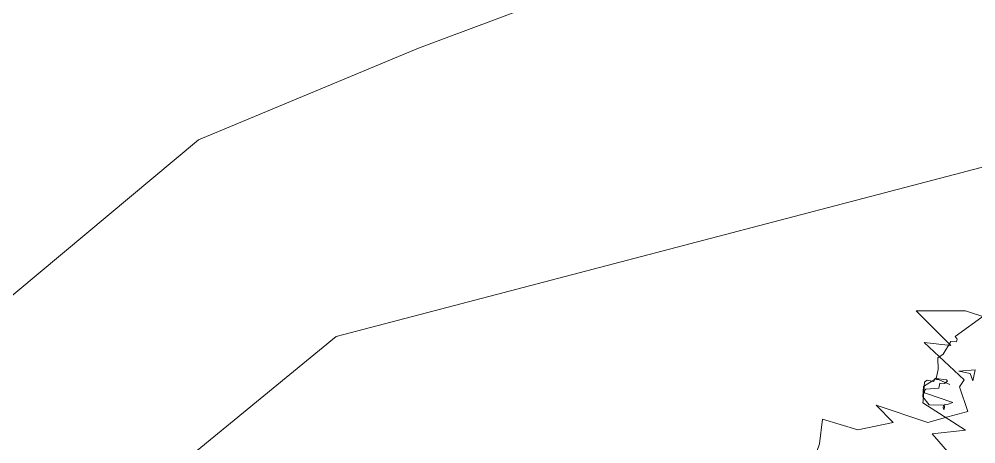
# Model space of a CAD drawing. Header units: metres. Extents: x -71 to 881, y -503 to 661.
# Drawn here: x 121.28 to 131.92, y -211.56 to -206.83 of the extents above; entities that cross this region are included whole.
import ezdxf

# ---------------------------------------------------------------- set-up
doc = ezdxf.new("R2010")
doc.units = ezdxf.units.M
doc.layers.add('04. Pisos', color=8, linetype='Continuous', lineweight=5)
doc.layers.add('ARBRE', color=100, linetype='Continuous', lineweight=13, true_color=0x00ff3f)

# ---------------------------------------------------------------- blocks, each defined once
blk = doc.blocks.new('WMF2', base_point=(0, 0.01))
at = {"color": 251, "lineweight": 0, "true_color": 0x636466}
for points in [[(222.26, -138.6), (222.84, -126.51), (221.75, -126.41), (221.24, -125.83), (222.46, -124.38), (220.76, -119.93), (220.93, -117.85), (217.92, -115.52), (216.01, -113.25), (211.75, -115.52), (215.09, -113.71), (215.69, -113.21), (216.23, -113.25), (216.29, -112.71), (215.78, -112.1), (217.44, -110.7), (217.53, -109.6), (213.13, -105.6), (212.64, -105.02), (197.13, -110.25), (202.88, -101.16), (188.84, -101.73)], [(215.12, -142.21), (227.2, -134.24), (237.13, -121.84), (221.43, -123.58), (227.53, -117.47), (210.08, -120.09), (209.21, -117.47), (201.41, -114.58), (204.04, -108.47), (206.64, -102.36), (221.47, -92.77), (213.62, -93.64), (218.84, -83.17), (228.67, -76.4), (223.08, -70.7), (221.59, -68.47)], [(216.62, -108.51), (216.01, -113.25), (213.7, -115.58), (213.1, -115.58), (213.1, -114.35), (214.19, -113.25), (213.1, -112.03), (215.41, -108.51), (215.41, -107.9), (214.8, -107.41), (206.64, -112.66), (207.25, -110.82), (207.86, -110.33), (206.64, -109.11), (207.25, -109.11), (207.86, -109.72), (210.77, -106.2), (214.19, -106.2), (216.62, -108.51), (216.62, -108.51)], [(208.1, -122), (210.46, -122.83), (213.34, -120.5), (210.43, -124.86), (208.1, -122), (208.1, -122)]]:
    blk.add_lwpolyline(points, dxfattribs=at)

msp = doc.modelspace()

# ---------------------------------------------------------------- linework, layer by layer
at = {"layer": '04. Pisos'}
for points in [[(151.787, -194.385), (144.911, -202.961), (139.435, -206.524), (133.839, -207.992), (124.805, -210.363), (120.059, -214.255), (114.709, -218.642)], [(147.519, -194.427), (145.001, -197.202), (141.24, -201.347), (135.229, -203.595), (130.205, -205.473), (125.722, -207.15), (123.274, -208.172), (114.687, -215.35)]]:
    msp.add_lwpolyline(points, dxfattribs=at)

# ---------------------------------------------------------------- block references
at = {"layer": 'ARBRE', "color": 251, "lineweight": 5, "true_color": 0x636466, "xscale": 0.03451886634015593, "yscale": 0.03451886634015593, "zscale": 0.03451886634015593, "rotation": 128.5771086415459}
msp.add_blockref('WMF2', (133.077, -219.098), dxfattribs=at)

doc.saveas('drawing.dxf')
